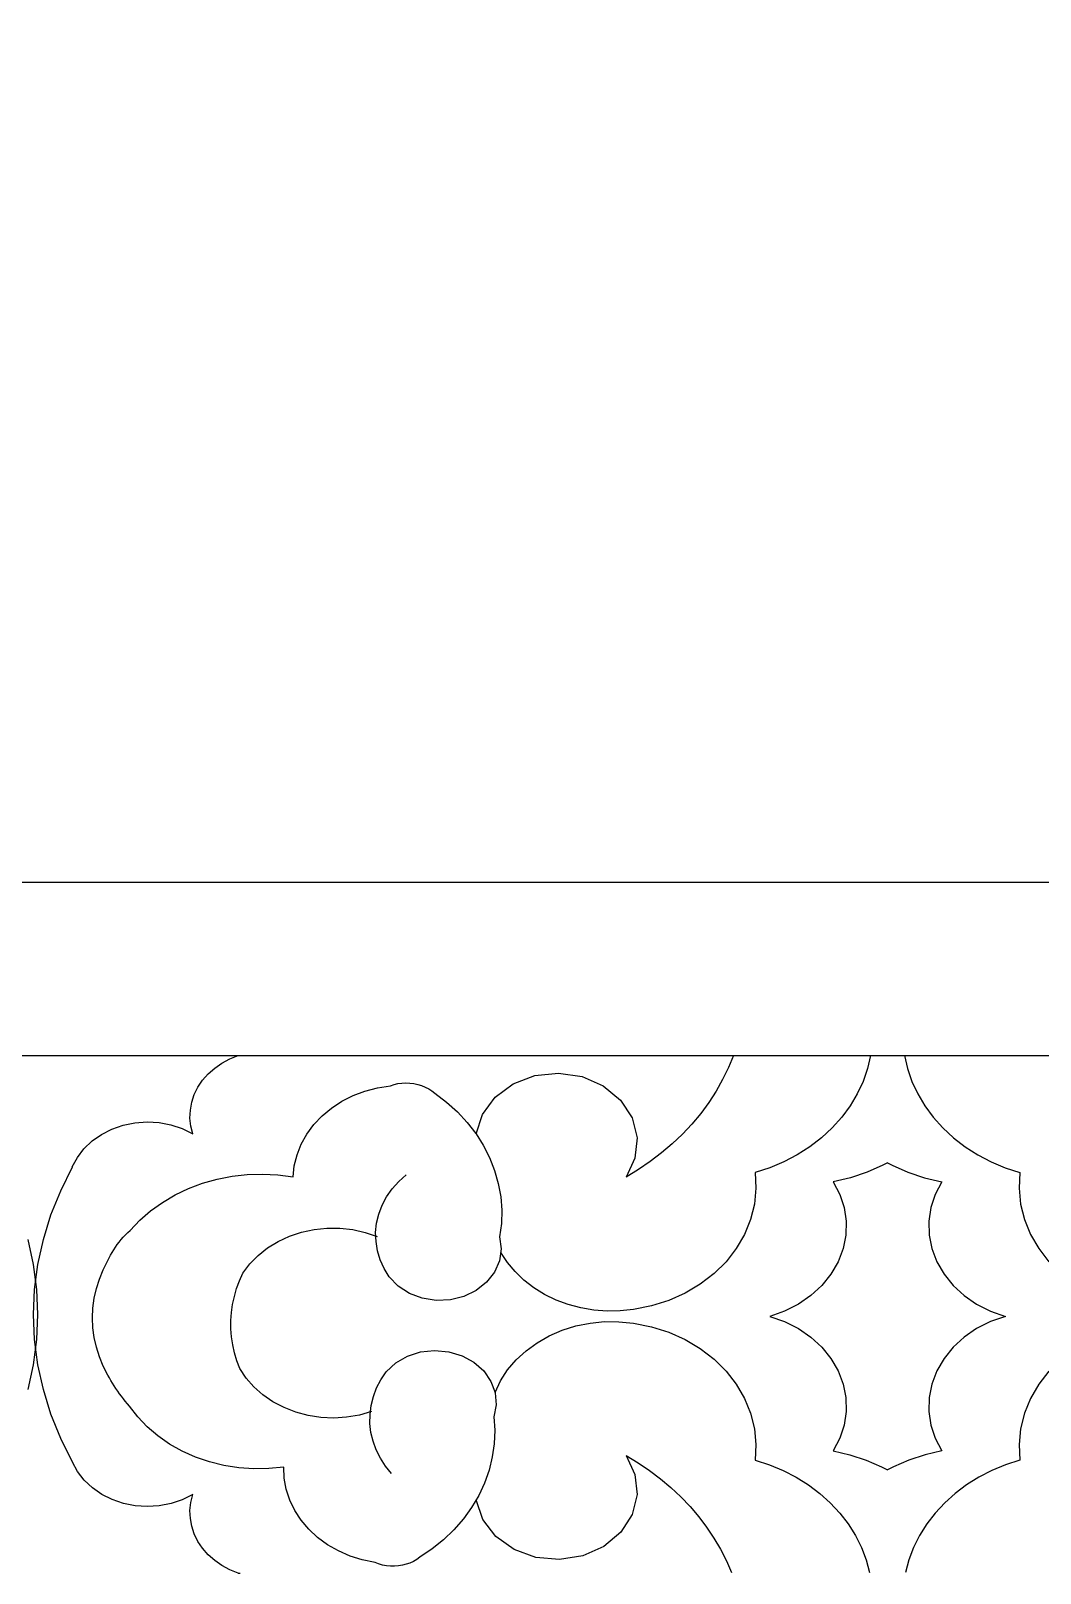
# Model space of a CAD drawing. Extents: x 1188826 to 1909461, y 608442 to 1651179.
# Drawn here: x 1662379.5 to 1662554.4, y 1032543.6 to 1032811.1 of the extents above; entities that cross this region are included whole.
import ezdxf

# ---------------------------------------------------------------- set-up
doc = ezdxf.new("R2010")
doc.units = 0
doc.header["$LTSCALE"] = 1000
doc.header["$MEASUREMENT"] = 0
doc.layers.add('窗', color=4, linetype='Continuous')
doc.layers.add('立面线', color=40, linetype='Continuous')

# ---------------------------------------------------------------- blocks, each defined once
blk = doc.blocks.new('EHYTERHT5EHTER')
at = {"layer": '窗', "ltscale": 3}
blk.add_lwpolyline([(78293.39, -228180.6), (79228.66, -228180.6), (79228.66, -229130.6), (78293.39, -229130.6)], close=True, dxfattribs=at)

msp = doc.modelspace()

# ---------------------------------------------------------------- linework, layer by layer
at = {"layer": '立面线'}
for p, q in [((1669039.81, 1032663.42), (1660727.54, 1032663.42)), ((1660758.89, 1032633.42), (1669008.6, 1032633.42)), ((1662412.58, 1032632.09), (1662413.95, 1032632.83)), ((1662413.95, 1032632.83), (1662415.4, 1032633.42)), ((1662501.26, 1032633.42), (1662500.39, 1032631.3)), ((1662525.04, 1032633.42), (1662524.51, 1032631.14)), ((1662530.9, 1032633.42), (1662531.43, 1032631.14)), ((1662409.23, 1032629.11), (1662410.2, 1032630.22)), ((1662410.2, 1032630.22), (1662411.32, 1032631.22)), ((1662411.32, 1032631.22), (1662412.58, 1032632.09)), ((1662466.85, 1032629.93), (1662470.95, 1032630.35)), ((1662470.95, 1032630.35), (1662475.02, 1032629.73)), ((1662500.39, 1032631.3), (1662499.39, 1032629.23)), ((1662524.51, 1032631.14), (1662523.74, 1032628.9)), ((1662531.43, 1032631.14), (1662532.2, 1032628.9)), ((1662407.79, 1032626.63), (1662408.42, 1032627.91)), ((1662408.42, 1032627.91), (1662409.23, 1032629.11)), ((1662437.38, 1032627.22), (1662439.55, 1032627.79)), ((1662439.55, 1032627.79), (1662441.78, 1032628.14)), ((1662441.78, 1032628.14), (1662442.43, 1032628.36)), ((1662442.43, 1032628.36), (1662443.1, 1032628.51)), ((1662443.1, 1032628.51), (1662443.79, 1032628.61)), ((1662443.79, 1032628.61), (1662444.48, 1032628.64)), ((1662444.48, 1032628.64), (1662445.18, 1032628.62)), ((1662445.18, 1032628.62), (1662445.87, 1032628.54)), ((1662445.87, 1032628.54), (1662446.54, 1032628.39)), ((1662446.54, 1032628.39), (1662447.2, 1032628.19)), ((1662447.2, 1032628.19), (1662447.82, 1032627.93)), ((1662447.82, 1032627.93), (1662448.42, 1032627.62)), ((1662448.42, 1032627.62), (1662448.97, 1032627.26)), ((1662459.94, 1032626.19), (1662463.07, 1032628.5)), ((1662463.07, 1032628.5), (1662466.85, 1032629.93)), ((1662475.02, 1032629.73), (1662478.7, 1032628.12)), ((1662478.7, 1032628.12), (1662481.67, 1032625.67)), ((1662499.39, 1032629.23), (1662498.25, 1032627.2)), ((1662523.74, 1032628.9), (1662522.73, 1032626.74)), ((1662532.2, 1032628.9), (1662533.21, 1032626.74)), ((1662407.1, 1032623.93), (1662407.35, 1032625.3)), ((1662407.35, 1032625.3), (1662407.79, 1032626.63)), ((1662431.56, 1032624.27), (1662433.36, 1032625.45)), ((1662433.36, 1032625.45), (1662435.31, 1032626.44)), ((1662435.31, 1032626.44), (1662437.38, 1032627.22)), ((1662448.97, 1032627.26), (1662449.48, 1032626.86)), ((1662449.48, 1032626.86), (1662451.52, 1032625.31)), ((1662451.52, 1032625.31), (1662453.39, 1032623.62)), ((1662457.74, 1032623.19), (1662459.94, 1032626.19)), ((1662481.67, 1032625.67), (1662483.68, 1032622.57)), ((1662496.97, 1032625.24), (1662495.58, 1032623.34)), ((1662498.25, 1032627.2), (1662496.97, 1032625.24)), ((1662521.5, 1032624.66), (1662520.04, 1032622.69)), ((1662522.73, 1032626.74), (1662521.5, 1032624.66)), ((1662533.21, 1032626.74), (1662534.44, 1032624.66)), ((1662534.44, 1032624.66), (1662535.9, 1032622.69)), ((1662407.04, 1032622.54), (1662407.1, 1032623.93)), ((1662407.19, 1032621.16), (1662407.04, 1032622.54)), ((1662428.51, 1032621.41), (1662429.94, 1032622.92)), ((1662429.94, 1032622.92), (1662431.56, 1032624.27)), ((1662453.39, 1032623.62), (1662455.09, 1032621.8)), ((1662456.65, 1032619.78), (1662457.74, 1032623.19)), ((1662483.68, 1032622.57), (1662484.54, 1032619.11)), ((1662495.58, 1032623.34), (1662494.05, 1032621.51)), ((1662520.04, 1032622.69), (1662518.38, 1032620.85)), ((1662535.9, 1032622.69), (1662537.55, 1032620.85)), ((1662390.07, 1032618.58), (1662391.69, 1032619.72)), ((1662391.69, 1032619.72), (1662393.5, 1032620.64)), ((1662393.5, 1032620.64), (1662395.45, 1032621.32)), ((1662395.45, 1032621.32), (1662397.5, 1032621.73)), ((1662397.5, 1032621.73), (1662399.59, 1032621.88)), ((1662399.59, 1032621.88), (1662401.69, 1032621.76)), ((1662401.69, 1032621.76), (1662403.74, 1032621.36)), ((1662403.74, 1032621.36), (1662405.7, 1032620.71)), ((1662405.7, 1032620.71), (1662407.52, 1032619.8)), ((1662407.52, 1032619.8), (1662407.19, 1032621.16)), ((1662426.33, 1032618.02), (1662427.3, 1032619.77)), ((1662427.3, 1032619.77), (1662428.51, 1032621.41)), ((1662455.09, 1032621.8), (1662456.59, 1032619.86)), ((1662456.59, 1032619.86), (1662456.65, 1032619.78)), ((1662456.65, 1032619.78), (1662457.89, 1032617.82)), ((1662492.42, 1032619.75), (1662490.66, 1032618.08)), ((1662494.05, 1032621.51), (1662492.42, 1032619.75)), ((1662518.38, 1032620.85), (1662516.54, 1032619.14)), ((1662537.55, 1032620.85), (1662539.4, 1032619.14)), ((1662387.51, 1032615.73), (1662388.66, 1032617.23)), ((1662388.66, 1032617.23), (1662390.07, 1032618.58)), ((1662425.6, 1032616.18), (1662426.33, 1032618.02)), ((1662457.89, 1032617.82), (1662458.98, 1032615.68)), ((1662484.54, 1032619.11), (1662484.19, 1032615.59)), ((1662490.66, 1032618.08), (1662488.81, 1032616.49)), ((1662514.51, 1032617.58), (1662512.33, 1032616.19)), ((1662516.54, 1032619.14), (1662514.51, 1032617.58)), ((1662539.4, 1032619.14), (1662541.43, 1032617.58)), ((1662541.43, 1032617.58), (1662543.61, 1032616.19)), ((1662384.63, 1032609.95), (1662386.68, 1032614.09)), ((1662386.64, 1032614.09), (1662387.51, 1032615.73)), ((1662424.92, 1032612.35), (1662425.13, 1032614.28)), ((1662425.13, 1032614.28), (1662425.6, 1032616.18)), ((1662458.98, 1032615.68), (1662459.85, 1032613.47)), ((1662484.19, 1032615.59), (1662482.65, 1032612.3)), ((1662486.85, 1032615), (1662484.79, 1032613.6)), ((1662488.81, 1032616.49), (1662486.85, 1032615)), ((1662507.56, 1032613.94), (1662505.02, 1032613.11)), ((1662510.01, 1032614.97), (1662507.56, 1032613.94)), ((1662512.33, 1032616.19), (1662510.01, 1032614.97)), ((1662527.16, 1032614.35), (1662524.42, 1032613.15)), ((1662527.97, 1032614.79), (1662527.16, 1032614.35)), ((1662527.97, 1032614.79), (1662528.78, 1032614.35)), ((1662528.78, 1032614.35), (1662531.52, 1032613.15)), ((1662543.61, 1032616.19), (1662545.93, 1032614.97)), ((1662545.93, 1032614.97), (1662548.37, 1032613.94)), ((1662548.37, 1032613.94), (1662550.92, 1032613.11)), ((1662409.21, 1032611.25), (1662411.74, 1032611.96)), ((1662411.74, 1032611.96), (1662414.33, 1032612.47)), ((1662414.33, 1032612.47), (1662416.97, 1032612.76)), ((1662416.97, 1032612.76), (1662419.63, 1032612.84)), ((1662419.63, 1032612.84), (1662422.29, 1032612.7)), ((1662422.29, 1032612.7), (1662424.92, 1032612.35)), ((1662442.08, 1032610.28), (1662443.22, 1032611.56)), ((1662443.22, 1032611.56), (1662444.53, 1032612.72)), ((1662459.85, 1032613.47), (1662460.49, 1032611.21)), ((1662484.79, 1032613.6), (1662482.65, 1032612.3)), ((1662505.02, 1032613.11), (1662505.16, 1032610.38)), ((1662521.54, 1032612.19), (1662518.57, 1032611.49)), ((1662518.57, 1032611.49), (1662519.69, 1032609.31)), ((1662524.42, 1032613.15), (1662521.54, 1032612.19)), ((1662531.52, 1032613.15), (1662534.4, 1032612.19)), ((1662534.4, 1032612.19), (1662537.37, 1032611.49)), ((1662537.37, 1032611.49), (1662536.25, 1032609.31)), ((1662550.92, 1032613.11), (1662550.78, 1032610.38)), ((1662382.94, 1032605.75), (1662384.63, 1032609.95)), ((1662402.26, 1032607.92), (1662404.45, 1032609.22)), ((1662404.45, 1032609.22), (1662406.77, 1032610.33)), ((1662406.77, 1032610.33), (1662409.21, 1032611.25)), ((1662440.34, 1032607.43), (1662441.12, 1032608.9)), ((1662441.12, 1032608.9), (1662442.08, 1032610.28)), ((1662460.49, 1032611.21), (1662460.91, 1032608.91)), ((1662460.91, 1032608.91), (1662461.08, 1032606.58)), ((1662505.16, 1032610.38), (1662504.89, 1032607.64)), ((1662519.69, 1032609.31), (1662520.43, 1032607.01)), ((1662536.25, 1032609.31), (1662535.5, 1032607.01)), ((1662550.78, 1032610.38), (1662551.04, 1032607.64)), ((1662398.35, 1032604.83), (1662400.22, 1032606.46)), ((1662400.22, 1032606.46), (1662402.26, 1032607.92)), ((1662439.76, 1032605.9), (1662440.34, 1032607.43)), ((1662461.08, 1032606.58), (1662461.02, 1032604.25)), ((1662504.89, 1032607.64), (1662504.23, 1032604.96)), ((1662520.43, 1032607.01), (1662520.78, 1032604.64)), ((1662535.5, 1032607.01), (1662535.16, 1032604.64)), ((1662551.04, 1032607.64), (1662551.71, 1032604.96)), ((1662381.62, 1032601.48), (1662382.94, 1032605.75)), ((1662396.67, 1032603.06), (1662398.35, 1032604.83)), ((1662426.38, 1032602.76), (1662428.56, 1032603.23)), ((1662428.56, 1032603.23), (1662430.78, 1032603.46)), ((1662430.78, 1032603.46), (1662433.02, 1032603.46)), ((1662433.02, 1032603.46), (1662435.25, 1032603.21)), ((1662439.23, 1032602.72), (1662439.39, 1032604.32)), ((1662439.39, 1032604.32), (1662439.76, 1032605.9)), ((1662461.02, 1032604.25), (1662460.72, 1032601.94)), ((1662504.23, 1032604.96), (1662503.18, 1032602.37)), ((1662520.78, 1032604.64), (1662520.72, 1032602.25)), ((1662535.16, 1032604.64), (1662535.22, 1032602.25)), ((1662551.71, 1032604.96), (1662552.76, 1032602.37)), ((1662379.92, 1032597.17), (1662378.98, 1032601.48)), ((1662380.68, 1032597.17), (1662381.62, 1032601.48)), ((1662394.11, 1032600.16), (1662394.43, 1032600.6)), ((1662394.43, 1032600.6), (1662394.76, 1032601.04)), ((1662394.76, 1032601.04), (1662395.11, 1032601.46)), ((1662395.11, 1032601.46), (1662395.48, 1032601.88)), ((1662395.48, 1032601.88), (1662395.86, 1032602.28)), ((1662395.86, 1032602.28), (1662396.26, 1032602.68)), ((1662396.26, 1032602.68), (1662396.67, 1032603.06)), ((1662420.5, 1032600.02), (1662422.32, 1032601.14)), ((1662422.32, 1032601.14), (1662424.29, 1032602.06)), ((1662424.29, 1032602.06), (1662426.38, 1032602.76)), ((1662435.25, 1032603.21), (1662437.42, 1032602.72)), ((1662437.42, 1032602.72), (1662439.5, 1032602.01)), ((1662439.29, 1032601.11), (1662439.23, 1032602.72)), ((1662439.55, 1032599.51), (1662439.29, 1032601.11)), ((1662460.72, 1032601.94), (1662460.98, 1032599.85)), ((1662503.18, 1032602.37), (1662501.75, 1032599.92)), ((1662520.72, 1032602.25), (1662520.26, 1032599.9)), ((1662535.22, 1032602.25), (1662535.68, 1032599.9)), ((1662552.76, 1032602.37), (1662554.19, 1032599.92)), ((1662392.8, 1032597.82), (1662393.02, 1032598.3)), ((1662393.02, 1032598.3), (1662393.27, 1032598.78)), ((1662393.27, 1032598.78), (1662393.53, 1032599.25)), ((1662393.53, 1032599.25), (1662393.81, 1032599.71)), ((1662393.81, 1032599.71), (1662394.11, 1032600.16)), ((1662417.42, 1032597.24), (1662418.86, 1032598.72)), ((1662418.86, 1032598.72), (1662420.5, 1032600.02)), ((1662440.02, 1032597.96), (1662439.55, 1032599.51)), ((1662440.7, 1032596.45), (1662440.02, 1032597.96)), ((1662460.98, 1032599.85), (1662460.68, 1032597.77)), ((1662462.08, 1032597.51), (1662460.95, 1032599.22)), ((1662501.75, 1032599.92), (1662499.98, 1032597.64)), ((1662520.26, 1032599.9), (1662519.4, 1032597.63)), ((1662535.68, 1032599.9), (1662536.54, 1032597.63)), ((1662554.19, 1032599.92), (1662555.96, 1032597.64)), ((1662380.49, 1032592.83), (1662379.92, 1032597.17)), ((1662380.11, 1032592.83), (1662380.68, 1032597.17)), ((1662391.34, 1032594.63), (1662392, 1032596.25)), ((1662392, 1032596.25), (1662392.8, 1032597.82)), ((1662415.62, 1032594.31), (1662416.21, 1032595.63)), ((1662416.21, 1032595.63), (1662417.42, 1032597.24)), ((1662441.57, 1032595.03), (1662440.7, 1032596.45)), ((1662459.82, 1032595.81), (1662458.46, 1032594.07)), ((1662460.68, 1032597.77), (1662459.82, 1032595.81)), ((1662463.41, 1032595.91), (1662462.08, 1032597.51)), ((1662464.94, 1032594.44), (1662463.41, 1032595.91)), ((1662497.89, 1032595.57), (1662495.5, 1032593.74)), ((1662499.98, 1032597.64), (1662497.89, 1032595.57)), ((1662518.17, 1032595.49), (1662516.59, 1032593.52)), ((1662519.4, 1032597.63), (1662518.17, 1032595.49)), ((1662536.54, 1032597.63), (1662537.77, 1032595.49)), ((1662537.77, 1032595.49), (1662539.35, 1032593.52)), ((1662379.92, 1032588.48), (1662380.11, 1032592.83)), ((1662380.68, 1032588.48), (1662380.49, 1032592.83)), ((1662390.44, 1032591.3), (1662390.82, 1032592.98)), ((1662390.82, 1032592.98), (1662391.34, 1032594.63)), ((1662414.73, 1032591.61), (1662415.13, 1032592.97)), ((1662415.13, 1032592.97), (1662415.62, 1032594.31)), ((1662443.13, 1032593.41), (1662441.57, 1032595.03)), ((1662445.08, 1032592.15), (1662443.13, 1032593.41)), ((1662456.66, 1032592.64), (1662454.53, 1032591.61)), ((1662458.46, 1032594.07), (1662456.66, 1032592.64)), ((1662466.64, 1032593.12), (1662464.94, 1032594.44)), ((1662468.5, 1032591.97), (1662466.64, 1032593.12)), ((1662495.5, 1032593.74), (1662492.87, 1032592.18)), ((1662516.59, 1032593.52), (1662514.7, 1032591.77)), ((1662539.35, 1032593.52), (1662541.24, 1032591.77)), ((1662390.22, 1032589.6), (1662390.44, 1032591.3)), ((1662414.24, 1032588.83), (1662414.43, 1032590.22)), ((1662414.43, 1032590.22), (1662414.73, 1032591.61)), ((1662447.32, 1032591.3), (1662445.08, 1032592.15)), ((1662449.73, 1032590.92), (1662447.32, 1032591.3)), ((1662452.18, 1032591.02), (1662449.73, 1032590.92)), ((1662454.53, 1032591.61), (1662452.18, 1032591.02)), ((1662470.5, 1032590.99), (1662468.5, 1032591.97)), ((1662472.6, 1032590.2), (1662470.5, 1032590.99)), ((1662474.79, 1032589.61), (1662472.6, 1032590.2)), ((1662487.03, 1032589.96), (1662483.91, 1032589.35)), ((1662490.03, 1032590.91), (1662487.03, 1032589.96)), ((1662492.87, 1032592.18), (1662490.03, 1032590.91)), ((1662512.52, 1032590.27), (1662510.12, 1032589.06)), ((1662514.7, 1032591.77), (1662512.52, 1032590.27)), ((1662541.24, 1032591.77), (1662543.41, 1032590.27)), ((1662543.41, 1032590.27), (1662545.81, 1032589.06)), ((1662380.11, 1032584.12), (1662379.92, 1032588.48)), ((1662380.49, 1032584.12), (1662380.68, 1032588.48)), ((1662390.15, 1032587.89), (1662390.22, 1032589.6)), ((1662390.22, 1032586.18), (1662390.15, 1032587.89)), ((1662414.14, 1032587.42), (1662414.24, 1032588.83)), ((1662414.14, 1032586.02), (1662414.14, 1032587.42)), ((1662477.05, 1032589.23), (1662474.79, 1032589.61)), ((1662476.39, 1032587), (1662478.89, 1032587.24)), ((1662479.34, 1032589.06), (1662477.05, 1032589.23)), ((1662478.89, 1032587.24), (1662481.41, 1032587.23)), ((1662481.63, 1032589.1), (1662479.34, 1032589.06)), ((1662481.41, 1032587.23), (1662483.91, 1032586.97)), ((1662483.91, 1032589.35), (1662481.63, 1032589.1)), ((1662510.12, 1032589.06), (1662507.54, 1032588.16)), ((1662507.54, 1032588.16), (1662510.12, 1032587.26)), ((1662510.12, 1032587.26), (1662512.52, 1032586.04)), ((1662545.81, 1032587.26), (1662543.41, 1032586.04)), ((1662545.81, 1032589.06), (1662548.4, 1032588.16)), ((1662548.4, 1032588.16), (1662545.81, 1032587.26)), ((1662390.44, 1032584.48), (1662390.22, 1032586.18)), ((1662414.25, 1032584.61), (1662414.14, 1032586.02)), ((1662414.46, 1032583.22), (1662414.25, 1032584.61)), ((1662467.22, 1032583.58), (1662469.32, 1032584.78)), ((1662469.32, 1032584.78), (1662471.57, 1032585.76)), ((1662471.57, 1032585.76), (1662473.93, 1032586.5)), ((1662473.93, 1032586.5), (1662476.39, 1032587)), ((1662483.91, 1032586.97), (1662487.03, 1032586.35)), ((1662487.03, 1032586.35), (1662490.03, 1032585.4)), ((1662490.03, 1032585.4), (1662492.87, 1032584.14)), ((1662512.52, 1032586.04), (1662514.7, 1032584.55)), ((1662514.7, 1032584.55), (1662516.59, 1032582.8)), ((1662541.24, 1032584.55), (1662539.35, 1032582.8)), ((1662543.41, 1032586.04), (1662541.24, 1032584.55)), ((1662379.92, 1032579.78), (1662380.49, 1032584.12)), ((1662380.68, 1032579.78), (1662380.11, 1032584.12)), ((1662390.82, 1032582.8), (1662390.44, 1032584.48)), ((1662391.34, 1032581.14), (1662390.82, 1032582.8)), ((1662414.77, 1032581.83), (1662414.46, 1032583.22)), ((1662415.17, 1032580.47), (1662414.77, 1032581.83)), ((1662444.73, 1032581.25), (1662447.02, 1032581.98)), ((1662447.02, 1032581.98), (1662449.45, 1032582.25)), ((1662449.45, 1032582.25), (1662451.89, 1032582.03)), ((1662451.89, 1032582.03), (1662454.2, 1032581.34)), ((1662463.6, 1032580.6), (1662465.31, 1032582.18)), ((1662465.31, 1032582.18), (1662467.22, 1032583.58)), ((1662492.87, 1032584.14), (1662495.5, 1032582.58)), ((1662495.5, 1032582.58), (1662497.89, 1032580.75)), ((1662516.59, 1032582.8), (1662518.17, 1032580.83)), ((1662539.35, 1032582.8), (1662537.77, 1032580.83)), ((1662378.98, 1032575.48), (1662379.92, 1032579.78)), ((1662381.62, 1032575.48), (1662380.68, 1032579.78)), ((1662392, 1032579.53), (1662391.34, 1032581.14)), ((1662392.8, 1032577.96), (1662392, 1032579.53)), ((1662415.68, 1032579.13), (1662415.17, 1032580.47)), ((1662441.04, 1032578.53), (1662442.7, 1032580.07)), ((1662442.7, 1032580.07), (1662444.73, 1032581.25)), ((1662454.2, 1032581.34), (1662456.26, 1032580.21)), ((1662456.26, 1032580.21), (1662457.96, 1032578.7)), ((1662462.11, 1032578.86), (1662463.6, 1032580.6)), ((1662497.89, 1032580.75), (1662499.98, 1032578.68)), ((1662518.17, 1032580.83), (1662519.4, 1032578.69)), ((1662537.77, 1032580.83), (1662536.54, 1032578.69)), ((1662393.06, 1032577.49), (1662392.8, 1032577.96)), ((1662393.33, 1032577.02), (1662393.06, 1032577.49)), ((1662393.61, 1032576.56), (1662393.33, 1032577.02)), ((1662393.9, 1032576.1), (1662393.61, 1032576.56)), ((1662416.79, 1032577.46), (1662415.68, 1032579.13)), ((1662418.13, 1032575.92), (1662416.79, 1032577.46)), ((1662439.39, 1032575.74), (1662440.13, 1032577.17)), ((1662440.13, 1032577.17), (1662441.04, 1032578.53)), ((1662457.96, 1032578.7), (1662459.21, 1032576.89)), ((1662459.21, 1032576.89), (1662459.92, 1032574.98)), ((1662459.92, 1032574.98), (1662460.88, 1032576.97)), ((1662460.88, 1032576.97), (1662462.11, 1032578.86)), ((1662499.98, 1032578.68), (1662501.75, 1032576.4)), ((1662519.4, 1032578.69), (1662520.26, 1032576.42)), ((1662536.54, 1032578.69), (1662535.68, 1032576.42)), ((1662555.96, 1032578.68), (1662554.19, 1032576.4)), ((1662382.94, 1032571.21), (1662381.62, 1032575.48)), ((1662394.2, 1032575.65), (1662393.9, 1032576.1)), ((1662394.51, 1032575.2), (1662394.2, 1032575.65)), ((1662394.83, 1032574.75), (1662394.51, 1032575.2)), ((1662395.15, 1032574.31), (1662394.83, 1032574.75)), ((1662395.49, 1032573.87), (1662395.15, 1032574.31)), ((1662395.83, 1032573.44), (1662395.49, 1032573.87)), ((1662419.68, 1032574.54), (1662418.13, 1032575.92)), ((1662421.43, 1032573.33), (1662419.68, 1032574.54)), ((1662438.44, 1032572.72), (1662438.83, 1032574.25)), ((1662438.83, 1032574.25), (1662439.39, 1032575.74)), ((1662459.92, 1032574.98), (1662459.94, 1032574.89)), ((1662459.94, 1032574.89), (1662460.11, 1032572.8)), ((1662501.75, 1032576.4), (1662503.18, 1032573.94)), ((1662503.18, 1032573.94), (1662504.23, 1032571.35)), ((1662520.26, 1032576.42), (1662520.72, 1032574.06)), ((1662520.72, 1032574.06), (1662520.78, 1032571.68)), ((1662535.22, 1032574.06), (1662535.16, 1032571.68)), ((1662535.68, 1032576.42), (1662535.22, 1032574.06)), ((1662552.76, 1032573.94), (1662551.71, 1032571.35)), ((1662554.19, 1032576.4), (1662552.76, 1032573.94)), ((1662384.63, 1032567), (1662382.94, 1032571.21)), ((1662396.18, 1032573.01), (1662395.83, 1032573.44)), ((1662396.54, 1032572.59), (1662396.18, 1032573.01)), ((1662397.98, 1032570.73), (1662396.54, 1032572.59)), ((1662423.34, 1032572.33), (1662421.43, 1032573.33)), ((1662425.38, 1032571.53), (1662423.34, 1032572.33)), ((1662427.52, 1032570.96), (1662425.38, 1032571.53)), ((1662438.52, 1032571.66), (1662436.4, 1032571.05)), ((1662438.24, 1032569.6), (1662438.25, 1032571.16)), ((1662438.25, 1032571.16), (1662438.44, 1032572.72)), ((1662460.11, 1032572.8), (1662459.72, 1032570.73)), ((1662504.23, 1032571.35), (1662504.89, 1032568.67)), ((1662520.78, 1032571.68), (1662520.43, 1032569.31)), ((1662535.16, 1032571.68), (1662535.5, 1032569.31)), ((1662551.71, 1032571.35), (1662551.04, 1032568.67)), ((1662399.64, 1032569), (1662397.98, 1032570.73)), ((1662401.49, 1032567.42), (1662399.64, 1032569)), ((1662429.72, 1032570.62), (1662427.52, 1032570.96)), ((1662431.96, 1032570.52), (1662429.72, 1032570.62)), ((1662434.2, 1032570.67), (1662431.96, 1032570.52)), ((1662436.4, 1032571.05), (1662434.2, 1032570.67)), ((1662438.42, 1032568.04), (1662438.24, 1032569.6)), ((1662459.72, 1032570.73), (1662459.87, 1032568.41)), ((1662504.89, 1032568.67), (1662505.16, 1032565.94)), ((1662520.43, 1032569.31), (1662519.69, 1032567.01)), ((1662535.5, 1032569.31), (1662536.25, 1032567.01)), ((1662551.04, 1032568.67), (1662550.78, 1032565.94)), ((1662386.68, 1032562.87), (1662384.63, 1032567)), ((1662403.51, 1032566.01), (1662401.49, 1032567.42)), ((1662405.69, 1032564.78), (1662403.51, 1032566.01)), ((1662438.78, 1032566.5), (1662438.42, 1032568.04)), ((1662439.33, 1032565.01), (1662438.78, 1032566.5)), ((1662459.78, 1032566.08), (1662459.45, 1032563.77)), ((1662459.87, 1032568.41), (1662459.78, 1032566.08)), ((1662505.16, 1032565.94), (1662505.02, 1032563.2)), ((1662519.69, 1032567.01), (1662518.57, 1032564.82)), ((1662536.25, 1032567.01), (1662537.37, 1032564.82)), ((1662550.78, 1032565.94), (1662550.92, 1032563.2)), ((1662408, 1032563.75), (1662405.69, 1032564.78)), ((1662410.42, 1032562.91), (1662408, 1032563.75)), ((1662440.06, 1032563.57), (1662439.33, 1032565.01)), ((1662440.95, 1032562.2), (1662440.06, 1032563.57)), ((1662459.45, 1032563.77), (1662458.89, 1032561.49)), ((1662482.65, 1032564.01), (1662484.18, 1032560.75)), ((1662482.65, 1032564.01), (1662484.72, 1032562.76)), ((1662505.02, 1032563.2), (1662507.49, 1032562.4)), ((1662518.57, 1032564.82), (1662521.46, 1032564.15)), ((1662521.46, 1032564.15), (1662524.26, 1032563.23)), ((1662524.26, 1032563.23), (1662526.94, 1032562.08)), ((1662531.68, 1032563.23), (1662529, 1032562.08)), ((1662534.48, 1032564.15), (1662531.68, 1032563.23)), ((1662537.37, 1032564.82), (1662534.48, 1032564.15)), ((1662550.92, 1032563.2), (1662548.45, 1032562.4)), ((1662387.56, 1032561.24), (1662386.68, 1032562.87)), ((1662388.72, 1032559.75), (1662387.56, 1032561.24)), ((1662412.93, 1032562.29), (1662410.42, 1032562.91)), ((1662415.5, 1032561.89), (1662412.93, 1032562.29)), ((1662418.1, 1032561.71), (1662415.5, 1032561.89)), ((1662420.71, 1032561.76), (1662418.1, 1032561.71)), ((1662423.3, 1032562.02), (1662420.71, 1032561.76)), ((1662423.38, 1032560.09), (1662423.3, 1032562.02)), ((1662442, 1032560.92), (1662440.95, 1032562.2)), ((1662458.89, 1032561.49), (1662458.11, 1032559.26)), ((1662484.18, 1032560.75), (1662484.54, 1032557.24)), ((1662484.72, 1032562.76), (1662486.71, 1032561.42)), ((1662486.71, 1032561.42), (1662488.61, 1032559.98)), ((1662507.49, 1032562.4), (1662509.86, 1032561.41)), ((1662509.86, 1032561.41), (1662512.12, 1032560.25)), ((1662526.94, 1032562.08), (1662527.97, 1032561.52)), ((1662529, 1032562.08), (1662527.97, 1032561.52)), ((1662546.08, 1032561.41), (1662543.82, 1032560.25)), ((1662548.45, 1032562.4), (1662546.08, 1032561.41)), ((1662390.13, 1032558.42), (1662388.72, 1032559.75)), ((1662391.76, 1032557.29), (1662390.13, 1032558.42)), ((1662423.73, 1032558.17), (1662423.38, 1032560.09)), ((1662424.34, 1032556.3), (1662423.73, 1032558.17)), ((1662458.11, 1032559.26), (1662457.1, 1032557.09)), ((1662488.61, 1032559.98), (1662490.42, 1032558.46)), ((1662490.42, 1032558.46), (1662492.13, 1032556.85)), ((1662512.12, 1032560.25), (1662514.25, 1032558.92)), ((1662514.25, 1032558.92), (1662516.23, 1032557.44)), ((1662541.69, 1032558.92), (1662539.71, 1032557.44)), ((1662543.82, 1032560.25), (1662541.69, 1032558.92)), ((1662393.56, 1032556.38), (1662391.76, 1032557.29)), ((1662395.51, 1032555.72), (1662393.56, 1032556.38)), ((1662397.55, 1032555.31), (1662395.51, 1032555.72)), ((1662399.63, 1032555.17), (1662397.55, 1032555.31)), ((1662401.72, 1032555.3), (1662399.63, 1032555.17)), ((1662403.76, 1032555.69), (1662401.72, 1032555.3)), ((1662405.71, 1032556.35), (1662403.76, 1032555.69)), ((1662407.52, 1032557.25), (1662405.71, 1032556.35)), ((1662407.04, 1032554.51), (1662407.19, 1032555.89)), ((1662407.19, 1032555.89), (1662407.52, 1032557.25)), ((1662425.2, 1032554.5), (1662424.34, 1032556.3)), ((1662457.1, 1032557.09), (1662455.87, 1032555.01)), ((1662457.83, 1032552.95), (1662456.68, 1032556.33)), ((1662484.54, 1032557.24), (1662483.7, 1032553.79)), ((1662492.13, 1032556.85), (1662493.73, 1032555.17)), ((1662493.73, 1032555.17), (1662495.23, 1032553.42)), ((1662516.23, 1032557.44), (1662518.05, 1032555.8)), ((1662518.05, 1032555.8), (1662519.7, 1032554.04)), ((1662537.89, 1032555.8), (1662536.24, 1032554.04)), ((1662539.71, 1032557.44), (1662537.89, 1032555.8)), ((1662407.1, 1032553.12), (1662407.04, 1032554.51)), ((1662407.35, 1032551.75), (1662407.1, 1032553.12)), ((1662426.3, 1032552.81), (1662425.2, 1032554.5)), ((1662427.63, 1032551.24), (1662426.3, 1032552.81)), ((1662454.44, 1032553.03), (1662452.81, 1032551.16)), ((1662455.87, 1032555.01), (1662454.44, 1032553.03)), ((1662460.07, 1032550), (1662457.83, 1032552.95)), ((1662483.7, 1032553.79), (1662481.72, 1032550.71)), ((1662495.23, 1032553.42), (1662496.61, 1032551.6)), ((1662519.7, 1032554.04), (1662521.15, 1032552.16)), ((1662536.24, 1032554.04), (1662534.79, 1032552.16)), ((1662407.79, 1032550.42), (1662407.35, 1032551.75)), ((1662408.42, 1032549.14), (1662407.79, 1032550.42)), ((1662429.17, 1032549.81), (1662427.63, 1032551.24)), ((1662430.89, 1032548.55), (1662429.17, 1032549.81)), ((1662452.81, 1032551.16), (1662451, 1032549.42)), ((1662463.22, 1032547.74), (1662460.07, 1032550)), ((1662481.72, 1032550.71), (1662478.78, 1032548.24)), ((1662496.61, 1032551.6), (1662497.87, 1032549.72)), ((1662521.15, 1032552.16), (1662522.41, 1032550.17)), ((1662522.41, 1032550.17), (1662523.45, 1032548.1)), ((1662533.53, 1032550.17), (1662532.49, 1032548.1)), ((1662534.79, 1032552.16), (1662533.53, 1032550.17)), ((1662409.23, 1032547.94), (1662408.42, 1032549.14)), ((1662410.2, 1032546.83), (1662409.23, 1032547.94)), ((1662432.77, 1032547.47), (1662430.89, 1032548.55)), ((1662434.79, 1032546.59), (1662432.77, 1032547.47)), ((1662449.02, 1032547.83), (1662446.89, 1032546.38)), ((1662451, 1032549.42), (1662449.02, 1032547.83)), ((1662467, 1032546.35), (1662463.22, 1032547.74)), ((1662478.78, 1032548.24), (1662475.13, 1032546.62)), ((1662497.87, 1032549.72), (1662499.02, 1032547.78)), ((1662499.02, 1032547.78), (1662500.03, 1032545.79)), ((1662523.45, 1032548.1), (1662524.27, 1032545.96)), ((1662532.49, 1032548.1), (1662531.66, 1032545.96)), ((1662411.32, 1032545.83), (1662410.2, 1032546.83)), ((1662412.58, 1032544.96), (1662411.32, 1032545.83)), ((1662413.95, 1032544.22), (1662412.58, 1032544.96)), ((1662436.91, 1032545.91), (1662434.79, 1032546.59)), ((1662439.12, 1032545.46), (1662436.91, 1032545.91)), ((1662439.75, 1032545.22), (1662439.12, 1032545.46)), ((1662440.41, 1032545.03), (1662439.75, 1032545.22)), ((1662441.09, 1032544.9), (1662440.41, 1032545.03)), ((1662441.78, 1032544.83), (1662441.09, 1032544.9)), ((1662442.48, 1032544.82), (1662441.78, 1032544.83)), ((1662443.17, 1032544.87), (1662442.48, 1032544.82)), ((1662443.86, 1032544.99), (1662443.17, 1032544.87)), ((1662444.52, 1032545.16), (1662443.86, 1032544.99)), ((1662445.17, 1032545.38), (1662444.52, 1032545.16)), ((1662445.78, 1032545.66), (1662445.17, 1032545.38)), ((1662446.36, 1032546), (1662445.78, 1032545.66)), ((1662446.89, 1032546.38), (1662446.36, 1032546)), ((1662471.09, 1032545.97), (1662467, 1032546.35)), ((1662475.13, 1032546.62), (1662471.09, 1032545.97)), ((1662500.03, 1032545.79), (1662500.93, 1032543.76)), ((1662524.27, 1032545.96), (1662524.87, 1032543.76)), ((1662531.66, 1032545.96), (1662531.07, 1032543.76)), ((1662415.41, 1032543.63), (1662413.95, 1032544.22)), ((1662415.41, 1032543.63), (1662415.76, 1032543.63))]:
    msp.add_line(p, q, dxfattribs=at)

# ---------------------------------------------------------------- block references
at = {"layer": '窗'}
msp.add_blockref('EHYTERHT5EHTER', (1583484.46, 1261794.02), dxfattribs=at)

doc.saveas('drawing.dxf')
